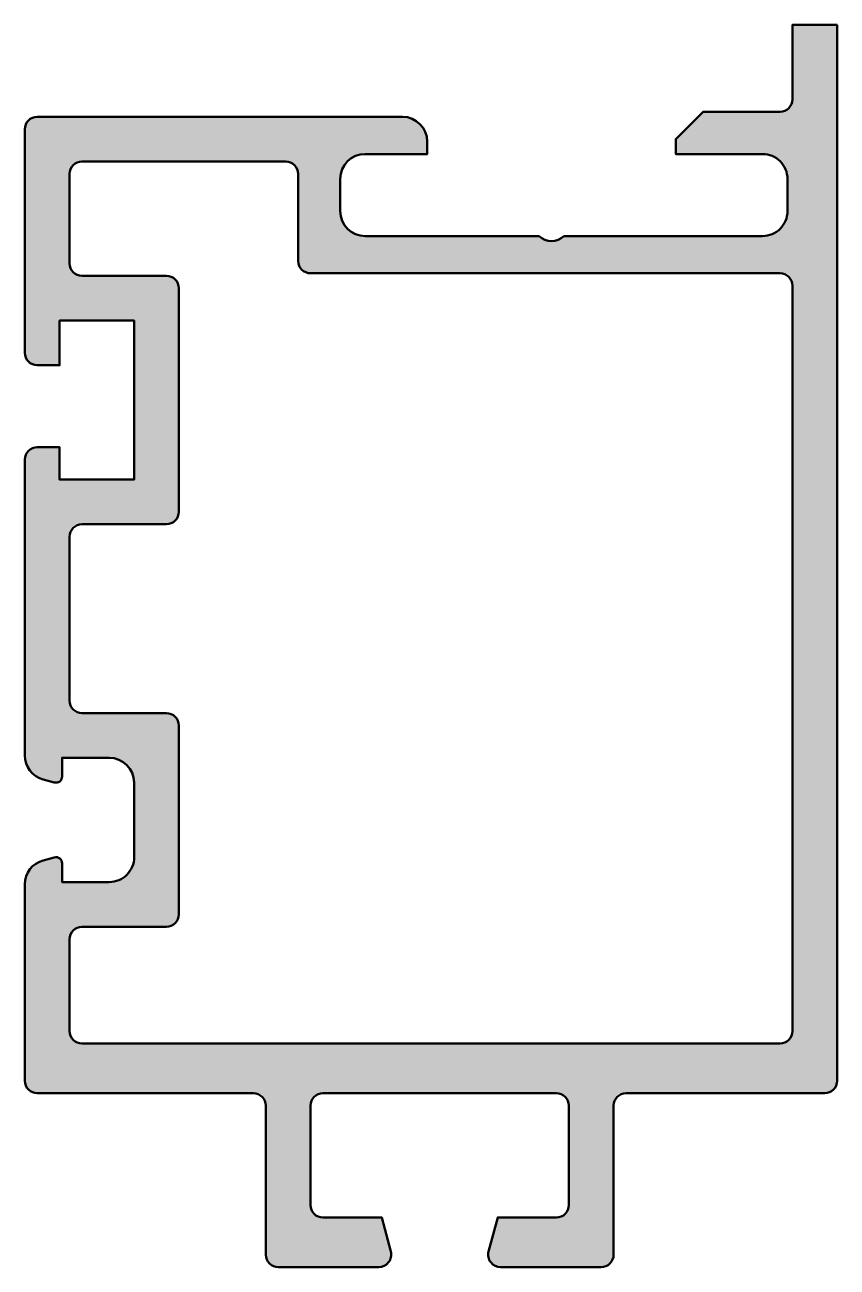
# Model space of a CAD drawing. Extents: x -30.9 to 1.8, y -46.5 to 3.5.
import ezdxf

# ---------------------------------------------------------------- set-up
doc = ezdxf.new("R2010")
doc.units = 0
doc.layers.add('0S-Alu contour', color=7, linetype='Continuous', lineweight=50)
doc.layers.add('0S-Alu hatch', color=252, linetype='Continuous', lineweight=25)

# ---------------------------------------------------------------- blocks, each defined once
blk = doc.blocks.new('501656__466EF416_A084_44BB_B676_8DE218B1283E_')
at = {"layer": '0S-Alu hatch'}
h = blk.add_hatch(color=256, dxfattribs=at)
edge = h.paths.add_edge_path()
edge.add_line((1.799999999999983, 3.5), (9.5e-15, 3.500000000000007))
edge.add_line((9.5e-15, 3.500000000000007), (9.5e-15, 0.5))
edge.add_ellipse((-0.499999999999991, 0.5), major_axis=(-0.5000000000000006, 0), ratio=1, start_angle=90.00000000000011, end_angle=180, ccw=False)
edge.add_line((-0.4999999999999906, -4e-16), (-3.599999999999987, 0))
edge.add_line((-3.599999999999987, 0), (-4.699999999999987, -1.100000000000001))
edge.add_line((-4.699999999999987, -1.100000000000001), (-4.699999999999987, -1.699999999999995))
edge.add_line((-4.699999999999987, -1.699999999999995), (-1.200000000000013, -1.699999999999995))
edge.add_ellipse((-1.200000000000006, -2.699999999999988), major_axis=(-0.9999999999999928, 0), ratio=1, start_angle=180, end_angle=270.00000000000045, ccw=False)
edge.add_line((-0.2000000000000133, -2.699999999999988), (-0.2000000000000133, -4))
edge.add_ellipse((-1.20000000000001, -4), major_axis=(-0.9999999999999973, 0), ratio=1, start_angle=89.99999999999989, end_angle=180, ccw=False)
edge.add_line((-1.200000000000012, -4.999999999999997), (-9.199999999999989, -5))
edge.add_ellipse((-9.699999999999989, -4.474999999999994), major_axis=(-0.7250000000000041, 0), ratio=1, start_angle=46.3971810272966, end_angle=133.6028189727033, ccw=False)
edge.add_line((-10.19999999999999, -5), (-17.19999999999999, -5))
edge.add_ellipse((-17.19999999999999, -4), major_axis=(-1, 0), ratio=1, start_angle=0, end_angle=89.99999999999977, ccw=False)
edge.add_line((-18.19999999999999, -4), (-18.19999999999999, -2.699999999999988))
edge.add_ellipse((-17.19999999999999, -2.699999999999988), major_axis=(-0.9999999999999964, 0), ratio=1, start_angle=270, end_angle=360, ccw=False)
edge.add_line((-17.19999999999999, -1.699999999999992), (-14.69999999999999, -1.699999999999995))
edge.add_line((-14.69999999999999, -1.699999999999995), (-14.69999999999999, -1.199999999999988))
edge.add_arc((-15.69999999999999, -1.199999999999994), 1.000000000000005, 0, 89.99999999999991)
edge.add_line((-15.69999999999999, -0.1999999999999886), (-30.4, -0.1999999999999886))
edge.add_arc((-30.4, -0.6999999999999899), 0.5000000000000013, 90, 180)
edge.add_line((-30.9, -0.6999999999999887), (-30.9, -9.699999999999989))
edge.add_arc((-30.4, -9.699999999999987), 0.5000000000000036, 180, 269.9999999999992)
edge.add_line((-30.4, -10.19999999999999), (-29.49999999999997, -10.19999999999999))
edge.add_line((-29.49999999999997, -10.19999999999999), (-29.49999999999997, -8.399999999999991))
edge.add_line((-29.49999999999997, -8.399999999999991), (-26.50000000000001, -8.399999999999991))
edge.add_line((-26.50000000000001, -8.399999999999991), (-26.50000000000001, -14.8))
edge.add_line((-26.50000000000001, -14.8), (-29.49999999999996, -14.8))
edge.add_line((-29.49999999999996, -14.8), (-29.49999999999997, -13.49999999999999))
edge.add_line((-29.49999999999997, -13.49999999999999), (-30.4, -13.49999999999999))
edge.add_arc((-30.39999999999999, -13.99999999999999), 0.5000000000000018, 90.0000000000004, 180)
edge.add_line((-30.9, -13.99999999999999), (-30.9, -25.90655556658466))
edge.add_arc((-29.89999999999999, -25.90655556658465), 1.000000000000003, 180, 254.9999999999998)
edge.add_line((-30.15881904510252, -26.87248139287373), (-29.71470476127564, -26.99148145657227))
edge.add_arc((-29.65, -26.75000000000001), 0.2499999999999939, 254.9999999999984, 360)
edge.add_line((-29.40000000000001, -26.75000000000001), (-29.4, -26.00000000000001))
edge.add_line((-29.4, -26.00000000000001), (-27.49999999999999, -26.00000000000001))
edge.add_ellipse((-27.49999999999999, -27.00000000000001), major_axis=(-1, 0), ratio=1, start_angle=180, end_angle=270, ccw=False)
edge.add_line((-26.49999999999999, -27.00000000000001), (-26.49999999999999, -30))
edge.add_ellipse((-27.49999999999999, -30), major_axis=(-1, 0), ratio=1, start_angle=89.99999999999977, end_angle=180, ccw=False)
edge.add_line((-27.5, -31), (-29.4, -31))
edge.add_line((-29.4, -31), (-29.4, -30.25000000000001))
edge.add_arc((-29.65, -30.25000000000002), 0.25, 0, 105.0000000000004)
edge.add_line((-29.71470476127564, -30.00851854342775), (-30.15881904510251, -30.12751860712629))
edge.add_arc((-29.89999999999999, -31.09344443341537), 1.000000000000008, 105, 180)
edge.add_line((-30.9, -31.09344443341536), (-30.9, -39))
edge.add_arc((-30.4, -39), 0.4999999999999965, 180, 270.0000000000004)
edge.add_line((-30.4, -39.49999999999999), (-21.69999999999999, -39.5))
edge.add_ellipse((-21.7, -40), major_axis=(-0.5, 0), ratio=1, start_angle=180, end_angle=269.9999999999996, ccw=False)
edge.add_line((-21.2, -40), (-21.2, -46))
edge.add_arc((-20.70000000000001, -46), 0.4999999999999965, 180, 270.0000000000004)
edge.add_line((-20.7, -46.5), (-16.6516126864206, -46.5))
edge.add_arc((-16.6516126864206, -46), 0.5, 270.0000000000004, 374.9999999999996)
edge.add_line((-16.16864977327607, -45.87059047744873), (-16.53589838486224, -44.5))
edge.add_line((-16.53589838486224, -44.5), (-18.9, -44.5))
edge.add_ellipse((-18.9, -44), major_axis=(-0.5, 0), ratio=1, start_angle=0, end_angle=90, ccw=False)
edge.add_line((-19.4, -44), (-19.4, -40))
edge.add_ellipse((-18.9, -40), major_axis=(-0.5, 0), ratio=1, start_angle=270, end_angle=360, ccw=False)
edge.add_line((-18.9, -39.5), (-9.500000000000007, -39.5))
edge.add_ellipse((-9.500000000000007, -40), major_axis=(-0.5, 0), ratio=1, start_angle=180, end_angle=270, ccw=False)
edge.add_line((-9.000000000000007, -40), (-9.000000000000002, -44))
edge.add_ellipse((-9.500000000000004, -44), major_axis=(-0.5000000000000018, 0), ratio=1, start_angle=90, end_angle=180, ccw=False)
edge.add_line((-9.500000000000004, -44.5), (-11.86410161513776, -44.5))
edge.add_line((-11.86410161513776, -44.5), (-12.23135022672394, -45.87059047744873))
edge.add_arc((-11.7483873135794, -46), 0.4999999999999997, 164.9999999999996, 270)
edge.add_line((-11.7483873135794, -46.5), (-7.700000000000009, -46.5))
edge.add_arc((-7.700000000000003, -46), 0.4999999999999929, 269.9999999999994, 360)
edge.add_line((-7.200000000000009, -46), (-7.200000000000007, -40))
edge.add_ellipse((-6.700000000000007, -40), major_axis=(-0.5, 0), ratio=1, start_angle=270, end_angle=360, ccw=False)
edge.add_line((-6.700000000000007, -39.5), (1.299999999999999, -39.5))
edge.add_arc((1.300000000000004, -39.00000000000001), 0.4999999999999929, 269.9999999999995, 360)
edge.add_line((1.799999999999999, -39), (1.799999999999983, 3.5))
edge = h.paths.add_edge_path()
edge.add_arc((-19.39999999999999, -6), 0.5, 180, 270)
edge.add_line((-19.39999999999999, -6.5), (-0.4999999999999965, -6.5))
edge.add_ellipse((-0.4999999999999984, -7), major_axis=(-0.5, 0), ratio=1, start_angle=180, end_angle=269.9999999999998, ccw=False)
edge.add_line((1.6e-15, -7), (-2.7e-15, -37))
edge.add_ellipse((-0.5000000000000043, -37), major_axis=(-0.5000000000000016, 0), ratio=1, start_angle=90, end_angle=180, ccw=False)
edge.add_line((-0.500000000000004, -37.5), (-28.6, -37.5))
edge.add_ellipse((-28.6, -37), major_axis=(-0.5, 0), ratio=1, start_angle=0, end_angle=90, ccw=False)
edge.add_line((-29.1, -37), (-29.1, -33.3))
edge.add_ellipse((-28.6, -33.3), major_axis=(-0.4999999999999965, 0), ratio=1, start_angle=270, end_angle=360, ccw=False)
edge.add_line((-28.6, -32.80000000000001), (-25.19999999999999, -32.8))
edge.add_arc((-25.19999999999999, -32.3), 0.5, 270, 360)
edge.add_line((-24.69999999999999, -32.3), (-24.69999999999999, -24.70000000000001))
edge.add_arc((-25.19999999999999, -24.70000000000001), 0.4999999999999965, 0, 90)
edge.add_line((-25.19999999999999, -24.20000000000002), (-28.59999999999999, -24.20000000000002))
edge.add_ellipse((-28.6, -23.70000000000002), major_axis=(-0.4999999999999965, 0), ratio=1, start_angle=0, end_angle=90.0000000000004, ccw=False)
edge.add_line((-29.1, -23.70000000000002), (-29.1, -17.1))
edge.add_ellipse((-28.59999999999999, -17.1), major_axis=(-0.5, 0), ratio=1, start_angle=270, end_angle=360, ccw=False)
edge.add_line((-28.59999999999999, -16.6), (-25.20000000000001, -16.6))
edge.add_arc((-25.20000000000001, -16.1), 0.4999999999999965, 270, 360)
edge.add_line((-24.70000000000001, -16.1), (-24.70000000000001, -7.099999999999987))
edge.add_arc((-25.20000000000001, -7.099999999999987), 0.5, 0, 90)
edge.add_line((-25.20000000000001, -6.599999999999987), (-28.6, -6.599999999999987))
edge.add_ellipse((-28.6, -6.099999999999994), major_axis=(-0.4999999999999929, 0), ratio=1, start_angle=0, end_angle=90.0000000000004, ccw=False)
edge.add_line((-29.1, -6.099999999999994), (-29.1, -2.499999999999985))
edge.add_ellipse((-28.6, -2.499999999999985), major_axis=(-0.5, 0), ratio=1, start_angle=270, end_angle=360, ccw=False)
edge.add_line((-28.6, -1.999999999999985), (-20.39999999999999, -1.999999999999985))
edge.add_ellipse((-20.4, -2.499999999999985), major_axis=(-0.5, 0), ratio=1, start_angle=180, end_angle=269.9999999999996, ccw=False)
edge.add_line((-19.89999999999999, -2.499999999999985), (-19.89999999999999, -6))
at = {"layer": '0S-Alu contour', "color": 7}
for points in [[(1.799999999999983, 3.5), (9.5e-15, 3.500000000000007), (9.5e-15, 0.5)], [(1.799999999999999, -39), (1.799999999999983, 3.5)], [(-0.4999999999999906, -4e-16), (-3.599999999999987, 0), (-4.699999999999987, -1.100000000000001), (-4.699999999999987, -1.699999999999995), (-1.200000000000013, -1.699999999999995)], [(-15.69999999999999, -0.1999999999999886), (-30.4, -0.1999999999999886)], [(-30.9, -0.6999999999999887), (-30.9, -9.699999999999989)], [(-17.19999999999999, -1.699999999999992), (-14.69999999999999, -1.699999999999995), (-14.69999999999999, -1.199999999999988)], [(-28.6, -1.999999999999985), (-20.39999999999999, -1.999999999999985)], [(-29.1, -6.099999999999994), (-29.1, -2.499999999999985)], [(-19.89999999999999, -2.499999999999985), (-19.89999999999999, -6)], [(-18.19999999999999, -4), (-18.19999999999999, -2.699999999999988)], [(-0.2000000000000133, -2.699999999999988), (-0.2000000000000133, -4)], [(-10.19999999999999, -5), (-17.19999999999999, -5)], [(-1.200000000000012, -4.999999999999997), (-9.199999999999989, -5)], [(-19.39999999999999, -6.5), (-0.4999999999999965, -6.5)], [(-25.20000000000001, -6.599999999999987), (-28.6, -6.599999999999987)], [(1.6e-15, -7), (-2.7e-15, -37)], [(-24.70000000000001, -16.1), (-24.70000000000001, -7.099999999999987)], [(-30.4, -10.19999999999999), (-29.49999999999997, -10.19999999999999), (-29.49999999999997, -8.399999999999991), (-26.50000000000001, -8.399999999999991), (-26.50000000000001, -14.8), (-29.49999999999996, -14.8), (-29.49999999999997, -13.49999999999999), (-30.4, -13.49999999999999)], [(-30.9, -13.99999999999999), (-30.9, -25.90655556658466)], [(-28.59999999999999, -16.6), (-25.20000000000001, -16.6)], [(-29.1, -23.70000000000002), (-29.1, -17.1)], [(-25.19999999999999, -24.20000000000002), (-28.59999999999999, -24.20000000000002)], [(-24.69999999999999, -32.3), (-24.69999999999999, -24.70000000000001)], [(-29.40000000000001, -26.75000000000001), (-29.4, -26.00000000000001), (-27.49999999999999, -26.00000000000001)], [(-30.15881904510252, -26.87248139287373), (-29.71470476127564, -26.99148145657227)], [(-26.49999999999999, -27.00000000000001), (-26.49999999999999, -30)], [(-29.71470476127564, -30.00851854342775), (-30.15881904510251, -30.12751860712629)], [(-27.5, -31), (-29.4, -31), (-29.4, -30.25000000000001)], [(-30.9, -31.09344443341536), (-30.9, -39)], [(-28.6, -32.80000000000001), (-25.19999999999999, -32.8)], [(-29.1, -37), (-29.1, -33.3)], [(-0.500000000000004, -37.5), (-28.6, -37.5)], [(-30.4, -39.49999999999999), (-21.69999999999999, -39.5)], [(-18.9, -39.5), (-9.500000000000007, -39.5)], [(-6.700000000000007, -39.5), (1.299999999999999, -39.5)], [(-21.2, -40), (-21.2, -46)], [(-19.4, -44), (-19.4, -40)], [(-9.000000000000007, -40), (-9.000000000000002, -44)], [(-7.200000000000009, -46), (-7.200000000000007, -40)], [(-16.16864977327607, -45.87059047744873), (-16.53589838486224, -44.5), (-18.9, -44.5)], [(-9.500000000000004, -44.5), (-11.86410161513776, -44.5), (-12.23135022672394, -45.87059047744873)], [(-20.7, -46.5), (-16.6516126864206, -46.5)], [(-11.7483873135794, -46.5), (-7.700000000000009, -46.5)]]:
    blk.add_lwpolyline(points, dxfattribs=at)
at = {"layer": '0S-Alu contour', "color": 7, "extrusion": (0, 0, -1)}
for centre, radius, start, end in [((0.499999999999991, 0.5), 0.5000000000000006, 180, 269.9999999999999), ((28.6, -2.499999999999985), 0.5, 0, 90), ((20.4, -2.499999999999985), 0.5, 90.0000000000004, 180), ((17.19999999999999, -2.699999999999988), 0.9999999999999964, 0, 90), ((1.200000000000006, -2.699999999999988), 0.9999999999999928, 89.99999999999957, 180), ((17.19999999999999, -4), 1, 270.0000000000002, 0), ((1.20000000000001, -4), 0.9999999999999973, 180, 270.0000000000001), ((9.699999999999989, -4.474999999999994), 0.7250000000000041, 226.3971810272967, 313.6028189727034), ((28.6, -6.099999999999994), 0.4999999999999929, 269.9999999999996, 0), ((0.4999999999999984, -7), 0.5, 90.00000000000021, 180), ((28.59999999999999, -17.1), 0.5, 0, 90), ((28.6, -23.70000000000002), 0.4999999999999965, 269.9999999999996, 0), ((27.49999999999999, -27.00000000000001), 1, 90, 180), ((27.49999999999999, -30), 1, 180, 270.0000000000002), ((28.6, -33.3), 0.4999999999999965, 0, 90), ((28.6, -37), 0.5, 270, 0), ((0.5000000000000043, -37), 0.5000000000000016, 180, 270), ((21.7, -40), 0.5, 90.0000000000004, 180), ((18.9, -40), 0.5, 0, 90), ((9.500000000000007, -40), 0.5, 90, 180), ((6.700000000000007, -40), 0.5, 0, 90), ((18.9, -44), 0.5, 270, 0), ((9.500000000000004, -44), 0.5000000000000018, 180, 270)]:
    blk.add_arc(centre, radius, start, end, dxfattribs=at)
at = {"layer": '0S-Alu contour', "color": 7}
for centre, radius, start, end in [((-30.4, -0.6999999999999899), 0.5000000000000013, 90, 180), ((-15.69999999999999, -1.199999999999994), 1.000000000000005, 0, 89.99999999999991), ((-19.39999999999999, -6), 0.5, 180, 270), ((-25.20000000000001, -7.099999999999987), 0.5, 0, 90), ((-30.4, -9.699999999999987), 0.5000000000000036, 180, 269.9999999999992), ((-30.39999999999999, -13.99999999999999), 0.5000000000000018, 90.0000000000004, 180), ((-25.20000000000001, -16.1), 0.4999999999999965, 270, 0), ((-25.19999999999999, -24.70000000000001), 0.4999999999999965, 0, 90), ((-29.89999999999999, -25.90655556658465), 1.000000000000003, 180, 254.9999999999998), ((-29.65, -26.75000000000001), 0.2499999999999939, 254.9999999999984, 0), ((-29.65, -30.25000000000002), 0.25, 0, 105.0000000000004), ((-29.89999999999999, -31.09344443341537), 1.000000000000008, 105, 180), ((-25.19999999999999, -32.3), 0.5, 270, 0), ((-30.4, -39), 0.4999999999999965, 180, 270.0000000000004), ((1.300000000000004, -39.00000000000001), 0.4999999999999929, 269.9999999999995, 0), ((-20.70000000000001, -46), 0.4999999999999965, 180, 270.0000000000004), ((-16.6516126864206, -46), 0.5, 270.0000000000004, 14.99999999999957), ((-11.7483873135794, -46), 0.4999999999999997, 164.9999999999996, 270), ((-7.700000000000003, -46), 0.4999999999999929, 269.9999999999994, 0)]:
    blk.add_arc(centre, radius, start, end, dxfattribs=at)
blk = doc.blocks.new('501656__483C5902_DBA0_4827_AC41_28B35B70D6FF_')
at = {"layer": '0S-Alu contour', "color": 7}
blk.add_blockref('501656__466EF416_A084_44BB_B676_8DE218B1283E_', (0, 0), dxfattribs=at)

msp = doc.modelspace()

# ---------------------------------------------------------------- block references
at = {"layer": '0S-Alu contour', "color": 7}
msp.add_blockref('501656__483C5902_DBA0_4827_AC41_28B35B70D6FF_', (0, 0), dxfattribs=at)

doc.saveas('drawing.dxf')
